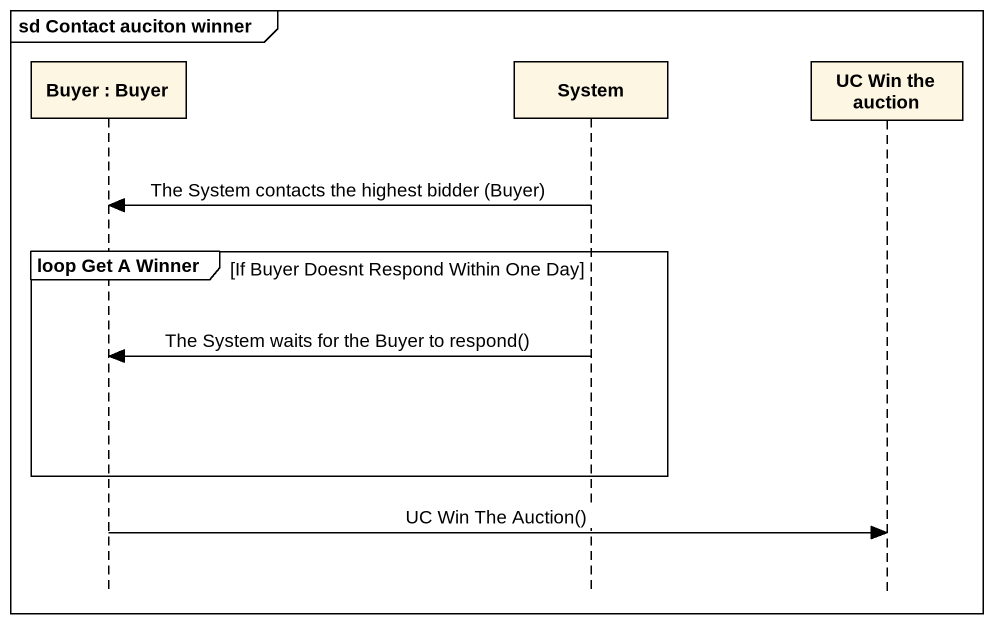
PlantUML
@startuml
mainframe sd Contact auciton winner
hide footbox
participant "Buyer : Buyer" as Buyer
participant System
participant "UC Win the auction" as UC_Win_the_auction

System -> Buyer : The System contacts the highest bidder (Buyer)
group loop Get A Winner [If Buyer Doesnt Respond Within One Day]
  System -> Buyer : The System waits for the Buyer to respond()
end
Buyer -> UC_Win_the_auction : UC Win The Auction()
@enduml
